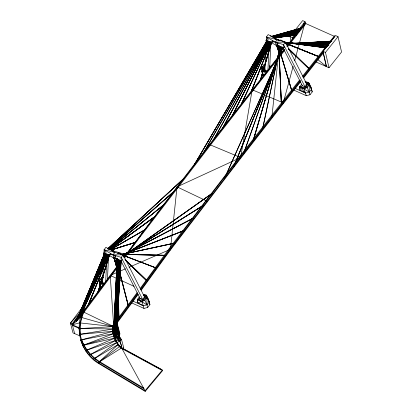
<?xml version="1.0" encoding="UTF-8"?>
<svg xmlns="http://www.w3.org/2000/svg" width="412" height="412" viewBox="0 0 412 412"><rect width="100%" height="100%" fill="white"/><g stroke="black" fill="none" stroke-linecap="round" stroke-linejoin="round"><path stroke-width="0.62" d="M113.331 334.838L116.014 341.419L120.335 347.084L161.066 369.204L161.272 369.976L120.541 347.857C114.835 342.089 111.704 333.612 112.888 325.516L114.273 323.636M113.532 335.615L112.842 330.96L112.888 325.516M99.467 283.842L99.529 280.155L101.671 277.394L103.35 277.091M261.764 71.116L261.826 67.434L263.968 64.674L265.091 64.468M120.896 260.786L140.059 298.432L142.732 299.545L144.571 296.975L123.116 254.827L114.891 252.34L105.894 247.288L104.118 249.77L102.578 282.519L104.591 283.343M105.683 281.859L106.991 254.096M107.46 279.382L108.588 255.404M278.198 40.325L268.191 34.567L266.415 37.044L264.875 69.798L267.393 70.823M267.924 70.4L269.257 42.003M269.7 67.918L270.916 42.045M114.603 316.792L113.841 330.275L117.126 259.019M114.505 316.802L113.841 330.275L117.188 259.045M113.619 330.228L113.928 330.259L113.619 330.228L114.351 317.317M114.412 316.035L117.224 259.009M114.577 316.061L117.384 259.03M114.665 315.51L117.451 259.055M117.868 259.431L113.887 331.758L114.15 331.768L118.126 259.442M117.961 259.421L113.825 331.732L114.124 331.758M114.052 331.773L118.095 259.472M251.145 91.902L270.797 42.292M118.929 259.884L114.325 333.107L118.605 259.843M118.671 259.869L114.382 333.092M114.098 333.066L118.702 259.843M118.862 259.859L114.196 333.061M119.671 260.291L114.763 334.817L114.438 334.776L119.346 260.255M119.444 260.255L114.454 334.776L114.737 334.807M119.604 260.276L114.763 334.817M120.412 260.708L115.458 335.847L115.139 335.816L120.093 260.672M120.35 260.688L115.365 335.857L120.186 260.672M121.2 260.482L116.076 337.14L115.757 337.104L120.834 261.084M120.974 260.446L115.818 337.124L116.076 337.14L115.757 337.104L116.071 337.14M115.983 337.14L121.133 260.461M121.767 348.006C121.447 340.636 113.691 335.662 114.773 327.931L116.962 327.622L117.636 325.083L115.813 324.445L115.345 325.578L117.204 326.34L119.521 335.111L119.269 336.341L116.962 327.622L114.994 326.742L117.204 326.34M122.699 348.603L123.749 347.98L121.54 339.606L119.315 336.46L117.914 333.39L117.065 330.151L116.962 327.622M121.02 261.1L110.205 275.437L113.733 326.598C112.45 334.467 115.633 342.717 121.612 347.929L162.343 370.048L162.519 370.697L145.204 391.4L98.36 363.332C81.04 352.832 74.665 329.894 82.431 311.487L82.987 311.642M79.32 330.548L79.135 327.767L72.327 324.8L78.934 316.097M121.581 261.981L83.718 312.59C80.664 319.635 79.387 327.422 80.386 335.054C78.975 327.226 80.417 319.084 83.512 311.817L117.575 266.353M125.923 254.662L112.61 250.692M279.449 45.964L271.838 117.394M300.142 80.35C246.072 149.335 191.693 218.139 140.42 289.239L141.064 289.548L141.239 290.197L170.367 250.089L177.036 186.863L209.487 144.545L284.1 49.394M262.403 129.543L279.913 46.968M262.485 129.543L279.985 46.978M135.023 242.55L111.935 249.796M120.876 259.086L121.277 257.397L123.116 254.827L113.063 254.889L110.025 254.492M283.039 46.927L283.574 44.671L285.413 42.106L277.188 39.614L266.415 37.044L268.33 39.928M141.064 289.548L170.197 249.44L240.608 157.554L283.25 102.84L293.128 66.389M294.632 60.832L299.153 44.151M299.488 42.915L304.849 23.149L334.868 36.55M283.755 102.253L283.42 103.489L240.778 158.203L170.367 250.089M144.617 230.02L110.447 249.615M271.74 41.998L260.502 79.835L271.24 42.524M271.472 42.039L260.502 79.835L260.714 79.67M260.662 79.876L271.637 42.081M280.871 46.767L252.844 141.707L280.727 46.726M252.911 141.728L280.799 46.747M278.842 45.624L281.432 105.215L278.744 46.226M281.432 105.215L278.769 45.634M292 91.706L278.074 45.248M119.722 334.498L117.399 325.707L115.345 325.578L117.636 325.083L119.959 333.88L119.521 335.111M109.628 254.765L97.793 292.669L109.139 255.291M97.793 292.669L109.237 255.208M97.737 292.541L97.943 292.711L109.571 254.642M154.17 217.17L109.752 249.461L154.232 217.206M243.502 153.727L281.308 47.426M243.574 153.753L281.659 46.87M82.657 311.214L83.631 308.542L84.285 311.029M82.848 311.817L83.801 309.191L82.951 310.133M80.484 314.047L82.431 311.487L113.733 326.598L79.537 322.874L72.327 324.8L80.803 317.271L82.781 311.915L110.205 275.437L125.495 268.809M270.658 42.256L251.073 91.953L270.73 42.251M88.014 305.328L88.297 305.447L88.014 305.328L108.5 254.997M88.075 305.431L108.727 254.554M88.235 305.344L108.644 255.059M88.22 305.493L108.948 254.57M172.927 192.373L108.052 249.239M282.127 47.859L234.006 166.17L281.988 47.802M233.934 166.144L282.06 47.828M104.921 253.298L76.431 321.339L104.396 253.761M76.215 321.2L104.457 253.751M76.292 321.272L104.473 253.833M76.431 321.339L104.859 253.308M105.338 254.106L77.399 319.944L105.312 253.38M77.26 319.877L105.374 253.37M77.399 319.944L105.261 254.029M78.234 318.378L78.471 318.517L78.192 318.388L105.796 254.168M78.27 318.466L105.807 254.261M78.393 318.44L105.93 254.235M78.404 318.533L106.26 253.725M106.672 254.528L79.439 317.111L106.399 254.4M79.228 316.962L79.531 317.029L79.269 316.952L106.461 254.379M79.3 317.044L106.471 254.482M79.439 317.111L106.6 254.446M107.599 254.153L80.304 315.87L107.069 254.606M80.17 315.803L107.13 254.585M80.304 315.87L107.537 254.173M286.767 43.929L319.454 56.851L287.494 43.863M224.561 178.257L282.678 48.189M224.622 178.293L282.745 48.214M108.006 254.951L81.04 314.814L107.733 254.822M80.901 314.747L107.8 254.796M81.04 314.814L107.939 254.863M107.965 248.704L182.243 180.023L107.867 248.596M270.066 42.009L241.35 104.164L270.133 42.05M241.411 104.174L270.133 42.086M202.967 205.603L122.879 255.79M232.09 115.988L269.34 41.777M232.157 116.03L269.402 41.792M232.219 116.045L269.469 41.833M116.302 325.011L116.977 323.708L116.133 323.348M268.815 41.633L222.65 128.261L268.681 41.555M222.707 128.281L268.737 41.581M267.918 41.664L213.308 140.245L268.3 41.138M114 257.85L116.787 267.043L114.119 258.391M203.703 152.631L267.527 40.865M267.594 40.901L203.657 152.6M194.186 164.985L266.6 41.174M266.672 41.21L194.243 165.021L266.729 41.246M114.412 329.852L113.485 331.263L80.7 340.034L80.87 340.683M125.3 260.054L146.739 280.716L125.078 259.452M184.164 230.421L121.823 254.889M140.059 298.432L142.732 299.545L121.277 257.397L113.063 254.889L104.118 249.77L106.033 252.654M278.115 43.255L277.024 44.697L283.157 48.106L302.362 85.711L305.029 86.819L306.868 84.254L285.413 42.106L275.36 42.168L272.322 41.772M118.177 259.462L113.923 258.144L113.063 254.889L114.891 252.34L104.118 249.77M281.082 46.927L276.22 45.418L275.36 42.168L277.188 39.614M122.709 255.146L193.434 218.03L122.735 255.224M140.219 288.467L169.347 248.359L240.644 155.314L282.375 101.769L282.586 102.557L282.405 101.723L299.534 80.062M114.613 323.178L137.196 292.561M113.094 326.289L113.784 325.351M114.814 323.956L137.402 293.339M116.076 325.444L115.123 324.718L137.665 294.158M116.684 323.487L138.216 294.292M118.337 265.323L121.375 261.208M124.038 257.608L139.998 236.009L211.294 142.964L284.538 49.507M124.62 257.871L140.204 236.782L210.594 144.926L253.236 90.213L253.025 89.419L253.195 90.218L284.749 50.3M143.263 294.487L146.317 295.188L148.346 299.035L149.221 301.975L146.996 304.844L143.283 305.771L137.716 302.784L137.314 299.617L139.364 296.892M304.947 81.622L308.614 82.462L310.643 86.314L311.524 89.25L309.294 92.118L305.58 93.045L300.013 90.058L299.617 86.891L301.666 84.172M80.319 336.058L74.654 333.627L72.1 323.94L80.17 313.161M80.937 312.136L83.631 308.542M78.419 316.38L72.27 324.594L70.601 323.801M79.938 314.351L81.494 312.27M82.647 310.73L83.801 309.191M124.11 257.006L177.036 186.863L240.608 157.554L252.185 89.77L283.25 102.84L283.42 103.489L300.436 81.962M121.149 254.559L174.781 242.982M110.674 254.039L109.582 255.481L103.87 253.668L103.726 253.123L104.818 251.68M272.971 41.313L271.879 42.755L266.167 40.943L266.023 40.397L267.115 38.955M109.582 255.481L109.438 254.935L110.529 253.493M112.352 251.083L113.084 250.125L107.372 248.312L107.517 248.858M271.879 42.755L271.735 42.209L272.826 40.767M274.649 38.362L275.381 37.399L270.241 35.767M122.07 259.967L121.004 261.378L114.871 257.964L114.727 257.418L115.818 255.976M117.641 253.571L118.373 252.608L124.506 256.022L124.651 256.568L124.12 257.268M121.004 261.378L120.86 260.832L121.952 259.39M123.775 256.985L124.506 256.022M284.249 46.664L283.157 48.106L283.302 48.652L284.368 47.246M286.072 44.259L286.803 43.296L280.67 39.887L280.814 40.433M286.417 44.542L286.948 43.842L286.803 43.296M100.765 281.942L102.665 279.444M263.062 69.221L264.962 66.718M264.772 65.992L262.48 68.948L262.599 73.913L264.906 74.742M103.237 277.729L100.183 281.674L100.301 286.639L101.455 287.051L100.27 286.52L100.698 288.148M309.989 94.755L309.294 92.118L309.191 84.784L308.614 82.462L311.524 89.25L312.219 91.886L309.989 94.755L306.276 95.682L304.035 88.848L308.444 83.404L308.614 82.462L305.74 82.091M140.507 298.473L137.593 299.272L137.716 302.784L141.738 301.574L146.142 296.13L146.317 295.188L143.443 294.812M147.692 307.481L149.922 304.612L149.221 301.975L146.317 295.188L146.893 297.505L146.996 304.844L147.692 307.481L143.979 308.408L131.773 302.944M291.011 40.881L290.022 36.586L302.645 20.6L305.029 21.666L305.457 23.51M292.695 38.877L292.412 37.652L305.029 21.666M286.896 45.861L288.493 43.842M289.064 43.111L304.849 23.149L305.019 23.798M286.927 46.484L288.92 43.966M289.718 42.961L305.647 22.804L305.858 23.597L287.535 46.777M302.717 76.029L334.58 35.726L334.791 36.519L302.928 76.823M283.25 102.84L300.667 80.798M303.047 77.796L323.132 52.206M303.603 77.956L323.389 52.927L323.235 52.252M165.624 255.368L120.536 254.369M317.544 59.374L326.453 66.61L322.915 51.279L335.486 35.514L338.031 36.668L341.569 52.005L328.997 67.764L315.891 61.898M328.997 67.764L325.465 52.427L338.031 36.668M301.558 27.892L301.713 28.124L301.558 27.892L271.142 36.493M119.794 338.267L119.315 336.46L117.95 338.108L118.368 339.679L119.073 340.533M300.502 29.659L300.353 29.422L300.502 29.659L272.584 36.802M162.343 370.048L145.034 390.751L145.204 391.4M299.323 30.715L299.467 30.952L299.323 30.715L273.094 36.812M298.257 32.028L298.401 32.27L298.257 32.028L273.125 37.193M297.114 33.568L297.253 33.81L297.114 33.568L274.407 37.337M274.979 37.713L296.249 35.092L275.206 37.858M328.585 44.923L306.348 43.883M82.776 309.484L70.431 323.147L73.006 332.896L74.654 333.627M76.462 321.334L76.277 321.195M77.461 319.933L77.183 319.8M276.401 45.124L280.052 55.95L280.284 55.723M122.704 255.229L156.071 267.944L122.761 255.095L193.429 218.159M182.171 179.987L108.006 248.663M118.517 345.071L118.342 344.417L98.185 362.684L98.36 363.332M163.451 205.083L109.206 249.044M172.988 192.414L108.171 249.229M108.557 248.894L172.968 192.27M212.381 193.259L123.549 256.243M82.977 346.101L82.807 345.447L113.712 333.607L115.169 332.412M109.231 249.121L163.482 204.96M109.304 249.152L163.502 205.037M119.897 346.25L98.185 362.684C90.089 357.297 83.61 349.376 80.7 340.034L113.712 333.607L115.453 333.545L115.2 332.597L117.286 331.243L118.584 336.151M300.013 90.058L299.89 86.551L304.906 87.977L309.191 84.784L308.444 83.404L305.663 82.508M149.221 301.975L146.893 297.505L144.854 300.286L146.996 304.844L137.593 299.272L142.609 300.703L146.893 297.505L146.142 296.13L143.366 295.234M109.736 249.384L154.263 217.006L109.88 249.451M264.89 65.245L261.826 67.434L262.599 73.913M103.108 277.6L99.529 280.155L100.301 286.639L99.436 283.724L99.864 285.351M93.694 359.836L93.519 359.187L116.977 342.454L119.959 341.162L115.818 340.369L85.706 350.509L85.881 351.158L87.045 350.663M123.976 255.764L212.484 193.187M123.554 256.115L212.489 193.058M117.24 262.47L128.554 306.41L117.157 262.568M115.252 327.725L113.496 328.92L79.449 334.379L79.619 335.028L79.449 332.469M116.457 335.986L114.175 335.919L82.807 345.447L117.271 337.526L117.029 336.599L118.79 335.461L119.109 336.671M123.415 255.579L203.039 205.5M123.482 255.605L203.07 205.583M93.519 359.187L118.342 344.417M122.009 348.315L119.954 340.533L121.54 339.606L119.717 340.245L120.587 338.36L117.95 338.108L116.158 334.935L116.627 336.635M144.581 229.875L110.457 249.698L144.71 229.953M288.415 48.884L309.175 68.845L288.688 48.724M89.492 355.762L89.316 355.113L118.193 339.03L114.881 338.18L85.706 350.509M115.123 324.718L116.977 323.708L117.775 326.731M89.316 355.113L116.977 342.454L117.832 344.087M129.023 267.28L170.197 249.44M137.314 299.617L141.738 301.574L144.854 300.286L142.609 300.703M122.446 254.74L184.277 230.493M122.508 254.765L184.241 230.545M118.558 335.826L116.967 329.533L114.685 329.121L116.915 328.266L119.047 336.336M80.834 314.66L81.107 314.789M122.843 348.305L123.749 347.98M116.967 329.533L114.737 330.3L117.065 330.151L114.917 331.459L117.286 331.243M111.322 249.899L135.126 242.405M111.189 249.909L135.193 242.447M135.172 242.534L111.25 249.863M80.098 315.721L80.371 315.849M118.347 299.076L119.13 318.976L118.8 318.955L118.223 304.19M263.263 69.546L265.009 69.02M100.966 282.266L102.712 281.741M271.297 36.519L301.708 27.913M271.755 36.529L301.785 28.031M311.524 89.25L309.191 84.784L307.151 87.56L309.294 92.118L299.89 86.551L302.805 85.753M305.725 84.954L308.639 84.156L305.75 82.843M144.009 297.516L145.76 297.037M271.966 36.745L300.508 29.448M272.044 36.864L300.58 29.566M273.017 36.905L299.478 30.735M273.321 36.951L299.55 30.854M273.244 37.044L299.467 30.952M121.272 254.611L174.863 243.09M121.859 254.528L174.822 243.147M273.28 37.214L298.412 32.054M273.352 37.332L298.484 32.172M273.898 37.301L298.401 32.27M319.388 56.722L319.254 57.031M304.906 87.977L307.151 87.56L304.035 88.848L299.617 86.891L305.58 93.045L295.116 88.364M274.953 37.332L297.268 33.588M275.267 37.379L297.34 33.712M275.18 37.477L297.253 33.81M275.072 37.616L296.182 34.974M275.051 37.837L296.249 35.092M114.685 329.121L116.915 328.9L118.718 335.713M79.449 334.379L113.485 331.263L114.33 331.84M263.968 64.674L264.942 64.591M101.671 277.394L103.129 277.276M117.029 336.599L119.315 336.46M286.33 43.832L331.773 41.107M286.278 43.929L331.593 41.185M286.536 43.981L331.212 41.272M286.355 44.053L331.67 41.308M79.238 329.265L79.068 328.616L113.733 326.598L80.803 317.271M286.268 43.445L330.506 42.421M286.392 43.471L329.997 42.462M286.469 43.595L330.455 42.524M286.417 43.698L330.017 42.688M114.521 328.91L79.068 328.616M286.191 43.105L299.576 43.275M302.763 43.317L329.657 43.682M286.139 43.209L329.476 43.765M286.211 43.337L329.039 43.909M120.459 254.266L165.763 255.306L120.474 254.348M285.501 42.771L303.258 43.641M304.525 43.703L328.622 44.882M285.624 42.822L302.748 43.657M304.015 43.718L328.75 44.929M285.423 42.858L289.229 43.044L285.506 42.791M291.13 43.136L303.181 43.724M285.037 42.925L328.797 45.068M286.232 43.075L328.086 45.119M285.464 42.513L327.499 46.355M326.979 46.371L285.367 42.58L289.188 43.08M285.604 42.724L289.425 43.075M291.336 43.25L326.999 46.51M291.119 43.245L326.907 46.577M114.994 326.742L117.06 326.979L119.372 335.723M113.666 252.196L114.891 252.34M284.115 42.137L325.815 47.601M285.279 42.359L325.928 47.689M285.284 42.498L289.708 43.075M290.97 43.239L325.938 47.828M291.083 43.327L325.835 47.88M114.773 327.931L116.915 328.266M118.79 335.461L116.21 335.054L115.2 332.597L117.569 332.324L115.618 333.668L117.914 333.39L116.21 335.054L118.321 334.436L118.8 336.259M266.415 37.044L275.36 42.168L283.574 44.671L305.029 86.819M266.023 40.397L271.735 42.209M103.726 253.123L109.438 254.935M267.048 71.884L262.542 70.21L261.826 67.434L262.48 68.948L266.585 71.467M104.19 284.398L100.245 282.931L99.529 280.155L100.183 281.674L103.778 283.873M122.699 255.152L156.009 267.929M275 38.512L280.464 40.603M283.842 41.962L285.768 42.678M275.221 38.666L279.933 40.51M274.897 38.62L280.201 40.69M288.086 43.842L289.26 44.3M274.959 38.754L276.725 39.444M277.904 39.907L279.671 40.597M287.921 43.816L289.1 44.28M287.36 43.888L319.454 56.851M286.701 43.806L319.388 57M299.89 86.551L303.366 87.998M137.593 299.272L139.91 300.24M209.487 144.545L240.608 157.554L240.778 158.203M72.497 325.449L79.305 328.416M290.022 36.586L292.412 37.652M262.429 73.635L261.733 70.998L262.568 73.794L264.89 74.835M293.488 89.96L306.276 95.682M132.819 301.09L143.283 305.771L143.979 308.408M322.915 51.279L325.465 52.427M323.286 52.875L326.453 66.61M143.453 295.564L146.342 296.877M110.205 275.437L134.018 286.325M266.312 71.935L262.542 70.21L265.678 73.321M103.474 284.414L100.245 282.931L102.933 285.598M113.712 333.607L115.865 334.606L114.175 335.919L117.271 337.526M83.075 308.284L81.967 307.769L70.431 323.147L72.1 323.94M177.036 186.863L207.138 201.221L207.308 201.87M264.324 70.509L266.518 71.564M102.578 283.497L103.675 284.022M283.302 48.652L277.168 45.243L277.024 44.697M114.727 257.418L120.86 260.832M270.885 42.307L276.22 45.418M108.057 254.719L113.923 258.144L113.13 257.139M81.87 340.647L81.664 339.874C84.98 349.139 91.804 356.823 100.121 361.952L143.706 388.068L143.912 388.84L100.322 362.73C90.074 356.519 82.297 346.183 80.18 334.281M275.36 42.168L277.873 43.94M113.063 254.889L115.576 256.666M269.742 65.771L270.705 66.456M118.908 318.924L116.545 258.576M269.51 66.069L270.385 66.873M125.593 260.013L146.827 280.577M124.934 259.472L146.631 280.484M125.5 260.152L146.739 280.716M288.544 48.693L309.175 68.845M288.405 48.776L309.036 68.928M118.903 345.524L120.067 346.899M119.954 340.533L117.95 338.108L119.902 337.428L120.222 338.633M119.13 318.976L118.805 318.955L118.244 299.112M141.738 301.574L143.283 305.771M276.879 45.634L280.33 55.867M276.519 45.011L280.217 55.981M312.219 91.886L310.643 86.314M278.218 45.222L292.139 91.711M278.136 45.269L292.067 91.722M149.922 304.612L148.346 299.035M262.599 74.196L263.098 75.875L262.568 73.794M100.131 286.361L100.796 288.596M114.454 258.35L116.859 266.909M114.206 257.881L116.787 267.043L114.418 258.417M114.042 257.902L116.622 267.064L114.134 257.891M114.407 258.298L116.771 266.796M114.155 258.314L116.529 266.95M275.381 37.399L275.525 37.945M253.473 88.807L253.684 89.6M240.644 155.314L240.855 156.102M211.294 142.964L211.505 143.757M206.268 200.165L206.474 200.938M176.918 187.815L177.124 188.593M169.347 248.359L169.553 249.131M139.998 236.009L140.204 236.782M118.373 252.608L118.517 253.153M113.084 250.125L113.228 250.671M110.735 275.607L110.936 276.385M118.095 327.942L118.574 329.755M115.283 322.266L115.489 323.039M120.335 347.084L120.541 347.857M118.718 345.333L118.924 346.111M117.271 343.443L117.472 344.216M112.651 327.839L112.852 328.616M116.014 341.419L116.22 342.197M112.636 330.182L112.842 330.96M114.974 339.287L115.175 340.06M112.862 332.525L113.068 333.298M114.036 337.098L114.237 337.876M100.121 361.952L100.322 362.73M83.512 311.817L83.718 312.59M95.301 358.594L95.502 359.372M81.535 317.168L81.741 317.946M90.918 354.655L91.124 355.427M80.268 322.771L80.474 323.549M87.112 350.169L87.318 350.942M79.871 327.664L80.072 328.441M79.799 328.513L80.005 329.291M83.996 345.21L84.203 345.982M116.266 258.736L116.792 260.636M116.04 258.252L116.838 261.332M115.834 258.19L116.838 261.955M117.157 263.186L128.395 306.415M303.206 23.057L303.773 25.513M116.761 258.633L117.441 275.968M117.544 278.533L118.296 297.794M116.704 258.587L117.338 275.999M117.487 278.466L118.193 297.825M116.436 258.612L116.89 270.169M116.967 272.09L118.172 302.908M128.41 306.065L128.529 306.312L128.41 306.065M121.612 347.929L98.185 362.684L145.034 390.751L121.612 347.929M309.021 68.711L309.021 68.711"/></g></svg>
